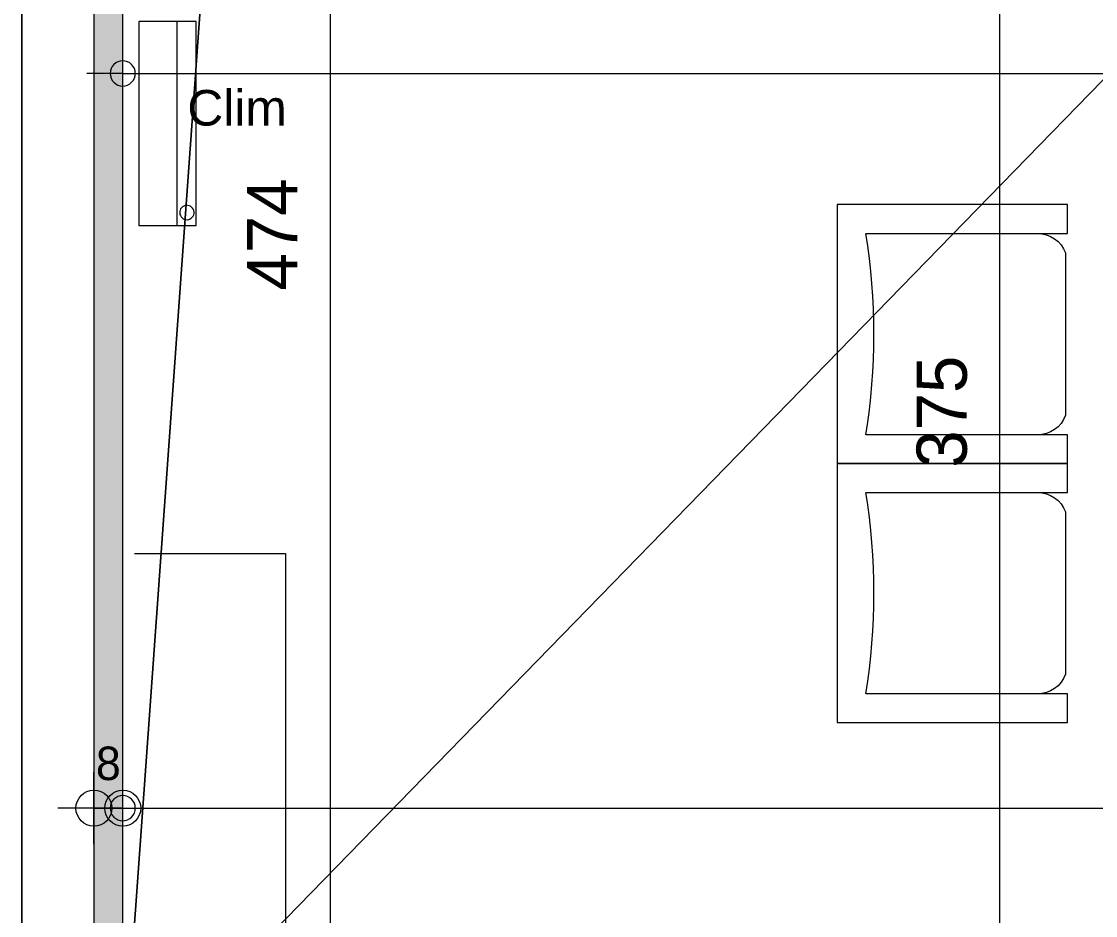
# Model space of a CAD drawing. Header units: metres. Extents: x 1.8 to 67.5, y -52.8 to -10.8.
# Drawn here: x 19.4 to 22.385, y -22.552 to -20.066 of the extents above; entities that cross this region are included whole.
import ezdxf
from ezdxf.enums import TextEntityAlignment as Align
from ezdxf.lldxf.tags import DXFTag

# ---------------------------------------------------------------- set-up
doc = ezdxf.new("R2010")
doc.units = ezdxf.units.M
doc.header["$MEASUREMENT"] = 0
doc.layers.add('Calque commun', color=7, linetype='Continuous')
doc.layers.add('Textes', color=7, linetype='Continuous')
doc.styles.add('Arial8', font='arial.ttf', dxfattribs={"height": 0.098961})
doc.styles.add('Century Gothic11', font='GOTHIC.TTF', dxfattribs={"height": 0.139636})
doc.styles.add('Century Gothic21', font='GOTHIC.TTF', dxfattribs={"height": 0.09309})
tags = doc.linetypes.add('DOT2', pattern=[0.125, 0, -0.125]).pattern_tags.tags
tags[6:7] = [DXFTag(74, 4), DXFTag(75, 0), DXFTag(340, '0'), DXFTag(46, 1.0), DXFTag(50, 0.0), DXFTag(44, 0.0), DXFTag(45, 0.0)]
tags[4:5] = [DXFTag(74, 4), DXFTag(75, 0), DXFTag(340, '0'), DXFTag(46, 1.0), DXFTag(50, 0.0), DXFTag(44, 0.0), DXFTag(45, 0.0)]
tags = doc.linetypes.add('HIDDEN2', pattern=[0.1875, 0.125, -0.0625]).pattern_tags.tags
tags[6:7] = [DXFTag(74, 4), DXFTag(75, 0), DXFTag(340, '0'), DXFTag(46, 1.0), DXFTag(50, 0.0), DXFTag(44, 0.0), DXFTag(45, 0.0)]
tags[4:5] = [DXFTag(74, 4), DXFTag(75, 0), DXFTag(340, '0'), DXFTag(46, 1.0), DXFTag(50, 0.0), DXFTag(44, 0.0), DXFTag(45, 0.0)]

# ---------------------------------------------------------------- blocks, each defined once
blk = doc.blocks.new('Block52730')
at = {"layer": 'Calque commun', "color": 7, "linetype": 'Continuous', "lineweight": 9}
blk.add_line((19.4015, -18.2609), (19.4015, -26.3266), dxfattribs=at)
at = {"layer": 'Calque commun', "color": 7, "linetype": 'Continuous', "lineweight": 18}
blk.add_line((19.6015, -18.2609), (19.6015, -26.5266), dxfattribs=at)
blk = doc.blocks.new('new73')
at = {"layer": 'Calque commun', "color": 5, "linetype": 'Continuous', "lineweight": 9}
blk.add_arc((0, 0), 0.5, 0, 359.9994, dxfattribs=at)
blk = doc.blocks.new('DimLine54067')
at = {"layer": 'Calque commun', "color": 5, "linetype": 'Continuous', "lineweight": 9}
for p, q in [((19.6815, -20.3108), (19.6815, -20.1108)), ((19.6815, -20.2108), (19.5815, -20.2108)), ((19.6815, -20.2108), (25.6815, -20.2108))]:
    blk.add_line(p, q, dxfattribs=at)
at = {"layer": 'Calque commun', "color": 5, "linetype": 'Continuous', "lineweight": 9, "xscale": 0.07000000029802322, "yscale": 0.07000000029802322, "zscale": 0.07000000029802322}
blk.add_blockref('new73', (19.6815, -20.2108), dxfattribs=at)
blk = doc.blocks.new('armchr')
at = {"layer": 'Calque commun', "color": 8, "linetype": 'ByBlock', "lineweight": 9}
for p, q in [((0, -0.8), (0, 0)), ((0, 0), (0.9, 0)), ((0.9, 0), (0.9, -0.8)), ((0.1, -0.1), (0.1, -0.8)), ((0.8, -0.8), (0.8, -0.1)), ((0.1, -0.8), (0, -0.8)), ((0.1679, -0.7933), (0.7321, -0.7933)), ((0.9, -0.8), (0.8, -0.8))]:
    blk.add_line(p, q, dxfattribs=at)
at = {"layer": 'Calque commun', "color": 8, "linetype": 'ByBlock', "lineweight": 9, "extrusion": (0, 0, -1)}
blk.add_arc((-0.45, 2.0941), 2.2218, 260.9365, 279.0635, dxfattribs=at)
at = {"layer": 'Calque commun', "color": 8, "linetype": 'ByBlock', "lineweight": 9}
for centre, start, end in [((0.2046, -0.6954), 179.7722, 249.452), ((0.6954, -0.6954), 290.548, 0.2279)]:
    blk.add_arc(centre, 0.1046, start, end, dxfattribs=at)
blk = doc.blocks.new('XMODULE1PGNONPMR')
at = {"layer": 'Calque commun', "color": 5, "linetype": 'Continuous', "lineweight": 9}
blk.add_arc((0, 0), 0.5, 0, 359.9994, dxfattribs=at)
blk = doc.blocks.new('DimLine53340')
at = {"layer": 'Calque commun', "color": 5, "linetype": 'Continuous', "lineweight": 9}
for p, q in [((6.8815, -23.6782), (6.8815, -23.4782)), ((6.8815, -23.5782), (6.7815, -23.5782)), ((6.8815, -23.5782), (12.8815, -23.5782))]:
    blk.add_line(p, q, dxfattribs=at)
at = {"layer": 'Calque commun', "color": 5, "linetype": 'Continuous', "lineweight": 9, "xscale": 0.07000000029802322, "yscale": 0.07000000029802322, "zscale": 0.07000000029802322}
blk.add_blockref('XMODULE1PGNONPMR', (6.8815, -23.5782), dxfattribs=at)
blk = doc.blocks.new('XMODULE1PGNONPMR13')
at = {"layer": 'Calque commun', "color": 5, "linetype": 'Continuous', "lineweight": 9}
blk.add_arc((0, 0), 0.5, 0, 359.9994, dxfattribs=at)
blk = doc.blocks.new('XMODULE1PGNONPMR14')
at = {"layer": 'Calque commun', "color": 5, "linetype": 'Continuous', "lineweight": 9}
blk.add_arc((0, 0), 0.5, 0, 359.9994, dxfattribs=at)
blk = doc.blocks.new('DimLine53396')
at = {"layer": 'Calque commun', "color": 5, "linetype": 'Continuous', "lineweight": 9}
for p, q in [((9.3189, -20.6013), (9.3189, -20.5013)), ((9.4189, -20.6013), (9.2189, -20.6013)), ((9.3189, -24.3512), (9.3189, -20.6013)), ((9.2189, -24.3512), (9.4189, -24.3512)), ((9.3189, -24.3512), (9.3189, -24.4512))]:
    blk.add_line(p, q, dxfattribs=at)
at = {"layer": 'Calque commun', "color": 5, "linetype": 'Continuous', "lineweight": 9, "extrusion": (0, 0, -1), "xscale": 0.07000000029802322, "yscale": 0.07000000029802322, "zscale": 0.07000000029802322, "rotation": 90}
for name, p in [('XMODULE1PGNONPMR14', (-9.3189, -20.6013)), ('XMODULE1PGNONPMR13', (-9.3189, -24.3512))]:
    blk.add_blockref(name, p, dxfattribs=at)
at = {"layer": 'Calque commun', "color": 5, "linetype": 'Continuous', "lineweight": 9, "style": 'Century Gothic11'}
blk.add_text('375', height=0.13964, rotation=90.0001, dxfattribs=at).set_placement((9.2689, -22.4762), align=Align.BOTTOM_CENTER)
blk = doc.blocks.new('XMODULE1PGNONPMR43')
at = {"layer": 'Calque commun', "color": 5, "linetype": 'Continuous', "lineweight": 9}
blk.add_arc((0, 0), 0.5, 0, 359.9994, dxfattribs=at)
blk = doc.blocks.new('XMODULE1PGNONPMR44')
at = {"layer": 'Calque commun', "color": 5, "linetype": 'Continuous', "lineweight": 9}
blk.add_arc((0, 0), 0.5, 0, 359.9994, dxfattribs=at)
blk = doc.blocks.new('DimLine55729')
at = {"layer": 'Calque commun', "color": 5, "linetype": 'Continuous', "lineweight": 9}
for p, q in [((7.4587, -19.6158), (7.4587, -19.5158)), ((7.3587, -19.6158), (7.5587, -19.6158)), ((7.4587, -24.3512), (7.4587, -19.6158)), ((7.3587, -24.3512), (7.5587, -24.3512)), ((7.4587, -24.3512), (7.4587, -24.4512))]:
    blk.add_line(p, q, dxfattribs=at)
at = {"layer": 'Calque commun', "color": 5, "linetype": 'Continuous', "lineweight": 9, "xscale": 0.07000000029802322, "yscale": 0.07000000029802322, "zscale": 0.07000000029802322, "rotation": 90}
for name, p in [('XMODULE1PGNONPMR44', (7.4587, -19.6158)), ('XMODULE1PGNONPMR43', (7.4587, -24.3512))]:
    blk.add_blockref(name, p, dxfattribs=at)
at = {"layer": 'Calque commun', "color": 5, "linetype": 'Continuous', "lineweight": 9, "style": 'Century Gothic11'}
blk.add_text('474', height=0.13964, rotation=90, dxfattribs=at).set_placement((7.4087, -21.9835), align=Align.BOTTOM_CENTER)
blk = doc.blocks.new('clim-int')
at = {"layer": 'Calque commun', "color": 0, "linetype": 'ByBlock', "lineweight": 9}
for p, q in [((0.5671, 0.16), (0, 0.16)), ((0, 0.16), (0, 0)), ((0.5671, 0), (0.5671, 0.16)), ((0, 0.106), (0.5671, 0.106)), ((0, 0), (0.5671, 0))]:
    blk.add_line(p, q, dxfattribs=at)
blk.add_arc((0.531, 0.1338), 0.02, 330, 329.9994, dxfattribs=at)
blk = doc.blocks.new('XMODULE1PGNONPMR63')
at = {"layer": 'Calque commun', "color": 5, "linetype": 'Continuous', "lineweight": 9}
blk.add_arc((0, 0), 0.5, 0, 359.9994, dxfattribs=at)
blk = doc.blocks.new('XMODULE1PGNONPMR64')
at = {"layer": 'Calque commun', "color": 5, "linetype": 'Continuous', "lineweight": 9}
blk.add_arc((0, 0), 0.5, 0, 359.9994, dxfattribs=at)
blk = doc.blocks.new('DimLine61207')
at = {"layer": 'Calque commun', "color": 5, "linetype": 'Continuous', "lineweight": 9}
for p, q in [((6.8015, -23.6782), (6.8015, -23.4782)), ((6.8815, -23.6782), (6.8815, -23.4782)), ((6.8015, -23.5782), (6.7015, -23.5782)), ((6.8015, -23.5782), (6.8815, -23.5782)), ((6.8815, -23.5782), (6.9815, -23.5782))]:
    blk.add_line(p, q, dxfattribs=at)
at = {"layer": 'Calque commun', "color": 5, "linetype": 'Continuous', "lineweight": 9, "extrusion": (0, 0, -1), "xscale": -0.1000000014901161, "yscale": -0.1000000014901161, "zscale": -0.1000000014901161, "rotation": -180}
for name, p in [('XMODULE1PGNONPMR63', (-6.8015, -23.5782)), ('XMODULE1PGNONPMR64', (-6.8815, -23.5782))]:
    blk.add_blockref(name, p, dxfattribs=at)
at = {"layer": 'Calque commun', "color": 5, "linetype": 'Continuous', "lineweight": 9, "style": 'Century Gothic21'}
blk.add_text('8', height=0.0931, dxfattribs=at).set_placement((6.8415, -23.5282), align=Align.BOTTOM_CENTER)
blk = doc.blocks.new('XMODULE1PGNONPMR75')
at = {"layer": 'Calque commun', "color": 8, "linetype": 'DOT2', "lineweight": 9}
for p, q in [((6.9142, -22.8705), (7.3341, -22.8705)), ((7.3341, -22.8705), (7.3341, -24.0319))]:
    blk.add_line(p, q, dxfattribs=at)
at = {"layer": 'Calque commun', "color": 91, "linetype": 'Continuous', "lineweight": 9}
blk.add_trace([(6.8015, -24.3512), (6.8015, -19.5658), (6.8815, -24.3512), (6.8815, -19.5658)], dxfattribs=at)
at = {"layer": 'Calque commun', "color": 5, "linetype": 'Continuous', "lineweight": 9}
for name in ['DimLine55729', 'DimLine53396', 'DimLine53340', 'DimLine61207']:
    blk.add_blockref(name, (0, 0), dxfattribs=at)
at = {"layer": 'Calque commun', "color": 7, "linetype": 'HIDDEN2', "lineweight": -2, "xscale": -1, "yscale": -1, "zscale": -1, "rotation": 90.00000000000001}
blk.add_blockref('clim-int', (6.9259, -21.3914), dxfattribs=at)
at = {"layer": 'Calque commun', "color": 0, "linetype": 'DOT2', "lineweight": -2, "extrusion": (0, 0, -1), "xscale": -0.800000011920929, "yscale": -0.800000011920929, "zscale": -0.800000011920929, "rotation": 89.99999999999999}
for p in [(-8.8669, -21.9005), (-8.8669, -22.6205)]:
    blk.add_blockref('armchr', p, dxfattribs=at)
at = {"layer": 'Textes', "color": 5, "linetype": 'ByBlock', "lineweight": -2, "style": 'Arial8'}
blk.add_text('Clim', height=0.09896, dxfattribs=at).set_placement((7.3374, -21.7105), align=Align.BOTTOM_RIGHT)
at = {"layer": 'Calque commun', "color": 9, "linetype": 'Continuous', "lineweight": 9}
mesh = blk.add_polyface(dxfattribs=at)
corners = [(7.2216, -19.0635), (6.9215, -19.0635), (6.9215, -16.2714), (10.5815, -20.5513), (10.8615, -20.5513), (10.8615, -20.6013), (10.5815, -19.6512), (10.8615, -19.5712), (10.8615, -19.6512), (7.2216, -19.6158), (6.8815, -24.3512), (6.8815, -19.6158), (12.8815, -20.6013), (12.8815, -24.3512), (8.2215, -18.6712), (11.7015, -19.5712), (11.7015, -18.6712), (8.2215, -16.2714)]
mesh.append_faces([[corners[k] for k in face] for face in [(6, 7, 8), (9, 10, 11)]], dxfattribs={"vtx0": -1, "color": 9})
mesh.append_faces([[corners[k] for k in face] for face in [(10, 3, 13)]], dxfattribs={"vtx0": -1, "vtx1": -1, "color": 9})
mesh.append_faces([[corners[k] for k in face] for face in [(0, 2, 14), (5, 13, 3), (9, 3, 10), (9, 14, 3), (6, 16, 7)]], dxfattribs={"vtx0": -1, "vtx1": -1, "vtx2": -1, "color": 9})
mesh.append_faces([[corners[k] for k in face] for face in [(6, 14, 16)]], dxfattribs={"vtx0": -1, "vtx2": -1, "color": 9})
mesh.append_faces([[corners[k] for k in face] for face in [(15, 7, 16), (17, 14, 2)]], dxfattribs={"vtx1": -1, "color": 9})
mesh.append_faces([[corners[k] for k in face] for face in [(6, 3, 14), (9, 0, 14)]], dxfattribs={"vtx1": -1, "vtx2": -1, "color": 9})
mesh.append_faces([[corners[k] for k in face] for face in [(0, 1, 2), (3, 4, 5), (5, 12, 13)]], dxfattribs={"vtx2": -1, "color": 9})

msp = doc.modelspace()

# ---------------------------------------------------------------- linework, layer by layer
at = {"layer": 'Calque commun', "color": 12, "linetype": 'Continuous', "lineweight": 18}
msp.add_line((19.6015, -15.932), (19.6015, -23.3466), dxfattribs=at)
msp.add_polyline3d([(17.8015, -26.5266, 0), (17.8015, -26.3266, 0), (19.4015, -26.3266, 0), (19.4015, -17.7266, 0), (18.3815, -17.7266, 0), (18.3815, -17.5266, 0)], dxfattribs=at)

# ---------------------------------------------------------------- block references
at = {"layer": 'Calque commun', "color": 0, "linetype": 'ByBlock', "lineweight": -2}
for name, p in [('XMODULE1PGNONPMR75', (12.8, 1.3249)), ('Block52730', (0, 0))]:
    msp.add_blockref(name, p, dxfattribs=at)
at = {"layer": 'Calque commun', "color": 5, "linetype": 'Continuous', "lineweight": 9}
msp.add_blockref('DimLine54067', (0, 0), dxfattribs=at)

# ---------------------------------------------------------------- meshes
at = {"layer": 'Calque commun', "color": 7, "linetype": 'Continuous', "lineweight": 9}
mesh = msp.add_polyface(dxfattribs=at)
corners = [(61.7636, -10.7659), (1.7636, -10.7659), (1.7636, -52.7659), (61.7636, -52.7659)]
mesh.append_faces([[corners[k] for k in face] for face in [(0, 1, 2, 3)]], dxfattribs={"color": 7})

doc.saveas('drawing.dxf')
